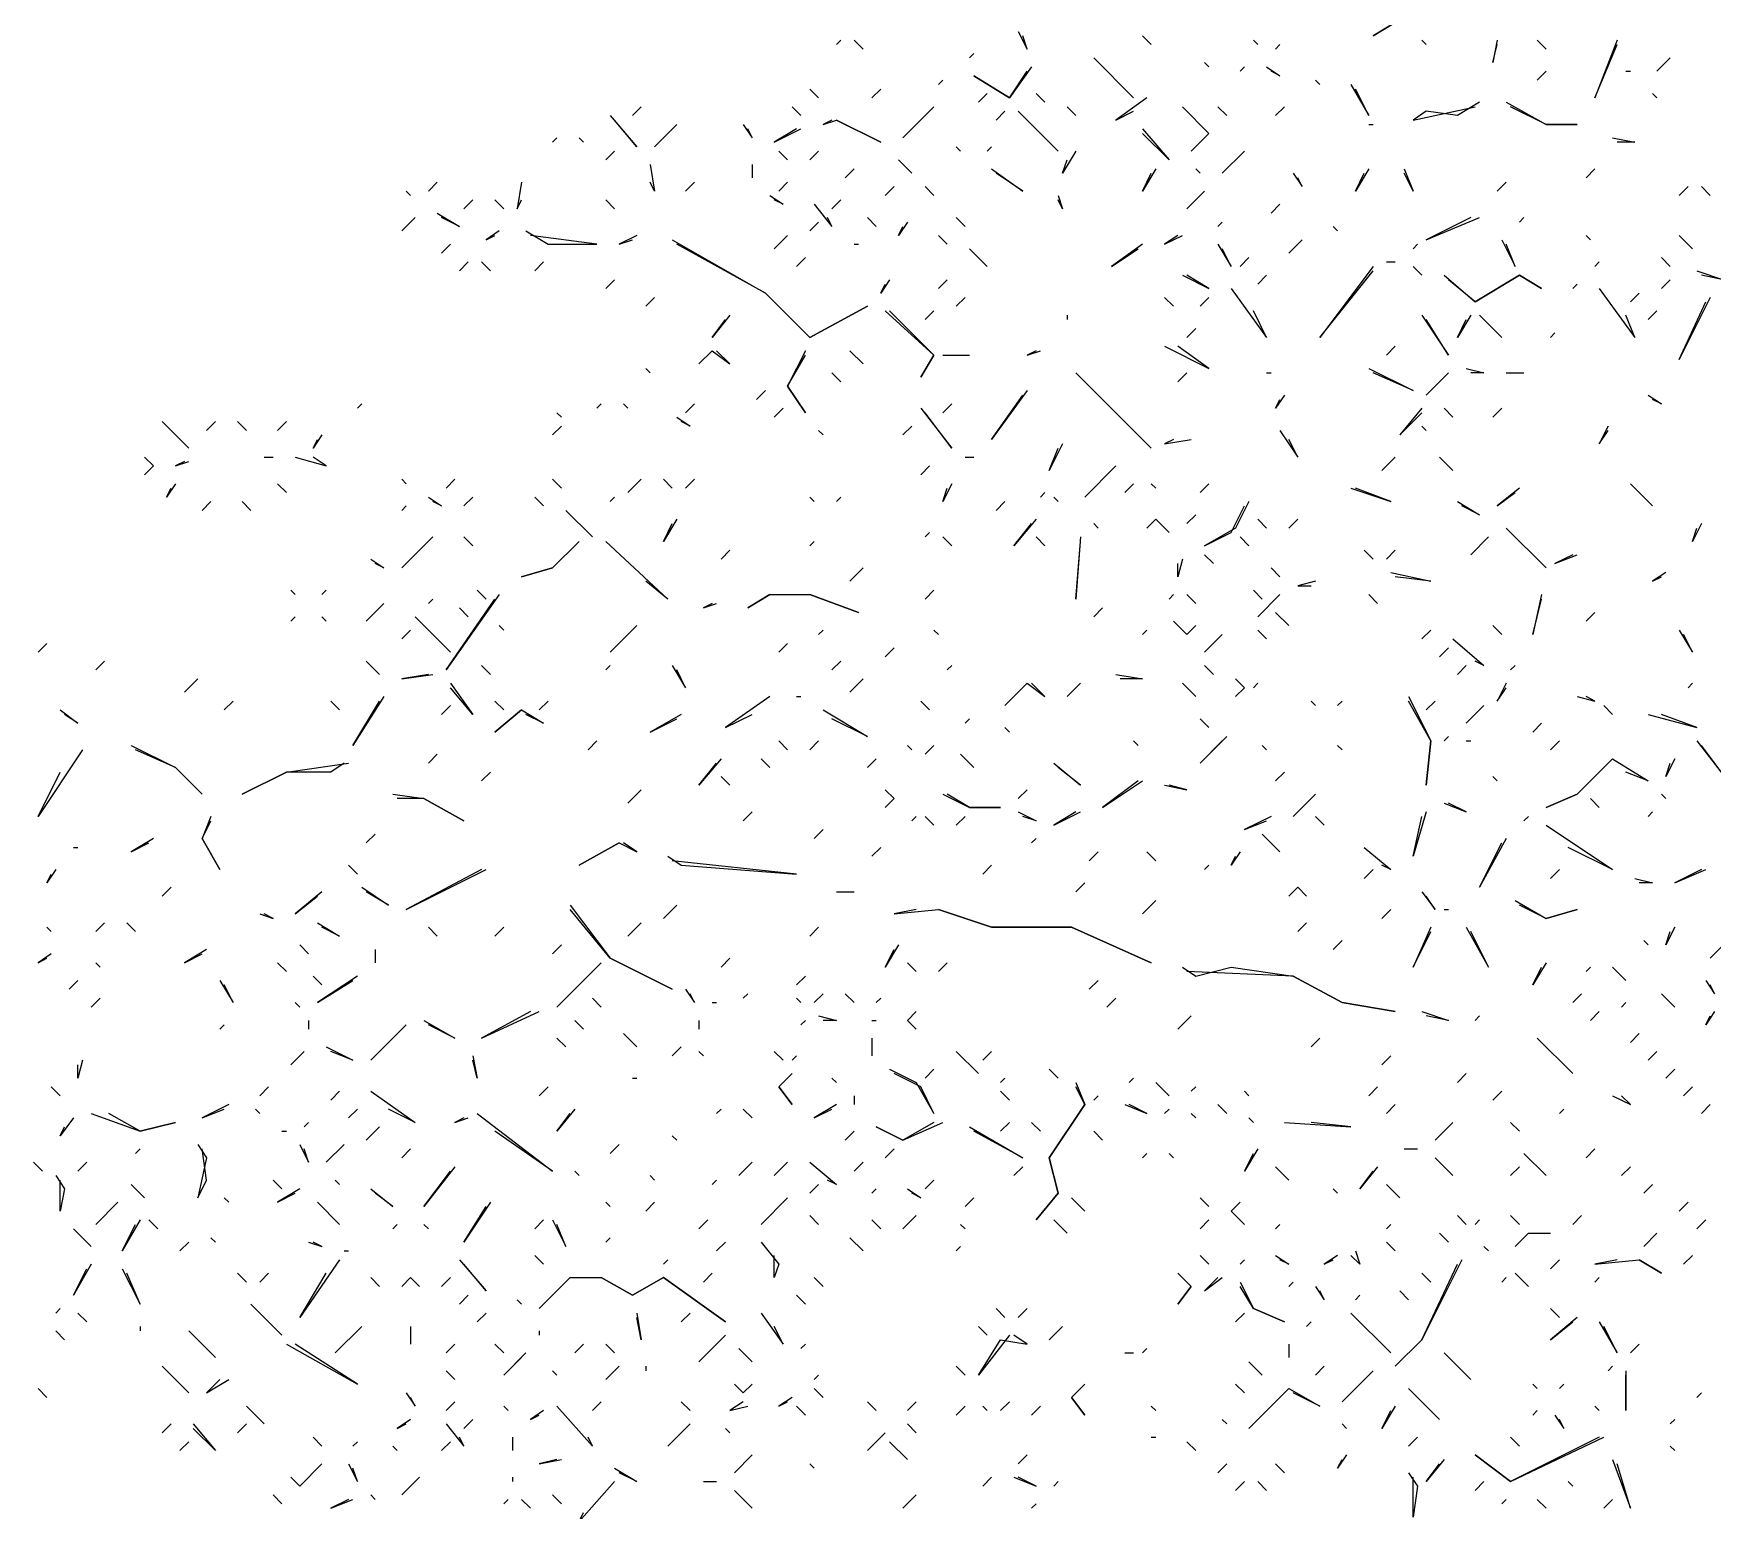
# Model space of a CAD drawing. Extents: x 1 to 2775, y -31 to 2075.
# Drawn here: x 2261.8 to 2324.9, y 1100.1 to 1155.6 of the extents above; entities that cross this region are included whole.
import ezdxf

# ---------------------------------------------------------------- set-up
doc = ezdxf.new("R2010")
doc.units = 0
doc.layers.add('LINEWORK', color=4, linetype='CONTINUOUS')

msp = doc.modelspace()

# ---------------------------------------------------------------- linework, layer by layer
at = {"layer": 'LINEWORK'}
for points in [[(2313, 1156), (2312.1667, 1155.5), (2313, 1156), (2314, 1156)], [(2292.1667, 1155.3333), (2292, 1155.1667)], [(2292.6667, 1155.3333), (2293, 1155)], [(2298.8333, 1155.6667), (2299.1667, 1155), (2299, 1155.5)], [(2303.5, 1155.5), (2303.8333, 1155.1667)], [(2307.6667, 1155.3333), (2307.8333, 1155.1667)], [(2308.6667, 1155.1667), (2308.5, 1155)], [(2314, 1155.3333), (2314.1667, 1155.1667)], [(2316.8333, 1155.3333), (2316.6667, 1154.5), (2316.8333, 1155.1667)], [(2318.3333, 1155.3333), (2318.6667, 1155)], [(2321.3333, 1155.3333), (2320.5, 1153.1667), (2321.3333, 1155.1667)], [(2297.1667, 1154.8333), (2297, 1154.6667)], [(2301.6667, 1154.6667), (2303.1667, 1153.1667)], [(2305.8333, 1154.5), (2306, 1154.3333)], [(2323.3333, 1154.6667), (2322.8333, 1154.1667)], [(2296, 1153.8333), (2295.8333, 1153.6667)], [(2299.3333, 1154.3333), (2298.5, 1153.1667), (2297.1667, 1154), (2298.5, 1153.1667), (2299.1667, 1154.1667)], [(2307.3333, 1154.3333), (2307.1667, 1154.1667)], [(2308.1667, 1154.3333), (2308.6667, 1154), (2308.3333, 1154.1667)], [(2310, 1153.8333), (2310.1667, 1153.6667)], [(2318.6667, 1154.1667), (2318.3333, 1153.8333)], [(2321.6667, 1154.1667), (2321.8333, 1154.1667)], [(2291, 1153.5), (2291.3333, 1153.1667)], [(2293.6667, 1153.5), (2293.3333, 1153.1667)], [(2297.6667, 1153.3333), (2297.3333, 1153)], [(2299.5, 1153.3333), (2299.8333, 1153)], [(2303.6667, 1153.1667), (2302.5, 1152.3333), (2303.1667, 1152.6667)], [(2311.3333, 1153.6667), (2312, 1152.5), (2311.5, 1153.5)], [(2322.6667, 1153.3333), (2322.8333, 1153.1667)], [(2284.6667, 1152.8333), (2284.3333, 1152.5)], [(2290.3333, 1152.8333), (2290.6667, 1152.5)], [(2295.6667, 1152.8333), (2294.5, 1151.6667)], [(2298.3333, 1152.6667), (2298, 1152.3333)], [(2298.8333, 1152.6667), (2300.3333, 1151.1667)], [(2300.6667, 1152.8333), (2301, 1152.5)], [(2305, 1152.8333), (2306, 1151.8333), (2305.3333, 1151.1667), (2306, 1151.8333)], [(2306.3333, 1152.8333), (2306.6667, 1152.5)], [(2308.8333, 1152.8333), (2308.5, 1152.5)], [(2316.1667, 1153), (2315.3333, 1152.5), (2314.1667, 1152.6667), (2313.6667, 1152.3333), (2316, 1152.8333)], [(2317.1667, 1153), (2318.6667, 1152.1667), (2319.8333, 1152.1667), (2318.6667, 1152.1667), (2317.3333, 1152.8333)], [(2283.5, 1152.5), (2284.5, 1151.3333), (2283.6667, 1152.3333)], [(2286, 1152.1667), (2285.1667, 1151.3333)], [(2288.5, 1152.1667), (2288.8333, 1151.6667), (2288.6667, 1152)], [(2290.5, 1152), (2289.6667, 1151.5), (2290.6667, 1152)], [(2291.8333, 1152.3333), (2291.5, 1152.1667), (2292, 1152.3333), (2293.6667, 1151.5), (2292, 1152.3333)], [(2303.5, 1152), (2304.5, 1150.8333), (2303.5, 1151.8333)], [(2312, 1152.1667), (2312.1667, 1152.1667)], [(2281.5, 1151.6667), (2281.3333, 1151.5)], [(2282.3333, 1151.6667), (2282.5, 1151.5)], [(2296.5, 1151.3333), (2296.6667, 1151.1667)], [(2297.8333, 1151.3333), (2297.6667, 1151.1667)], [(2321.1667, 1151.6667), (2322, 1151.5), (2321.3333, 1151.5)], [(2283.6667, 1151.1667), (2283.3333, 1150.8333)], [(2285, 1150.6667), (2285.1667, 1149.6667), (2285, 1150)], [(2288.8333, 1150.6667), (2288.8333, 1150.1667)], [(2289.8333, 1151.1667), (2290.1667, 1150.8333)], [(2291.3333, 1151.1667), (2291, 1150.8333)], [(2294.3333, 1150.8333), (2294.8333, 1150.3333)], [(2301, 1151.1667), (2300.5, 1150.3333), (2300.6667, 1150.8333)], [(2307.3333, 1151.1667), (2306.5, 1150.3333)], [(2292.6667, 1150.5), (2292.3333, 1150.1667)], [(2297.8333, 1150.5), (2299, 1149.6667), (2298, 1150.3333)], [(2304, 1150.5), (2303.5, 1149.6667), (2303.8333, 1150.3333)], [(2305.5, 1150.5), (2305.6667, 1150.3333)], [(2309.1667, 1150.3333), (2309.5, 1149.8333), (2309.3333, 1150.1667)], [(2312, 1150.5), (2311.5, 1149.6667), (2311.8333, 1150.3333)], [(2313.3333, 1150.5), (2313.6667, 1149.6667), (2313.3333, 1150.3333)], [(2320.5, 1150.5), (2320.1667, 1150.1667)], [(2275.8333, 1149.6667), (2276, 1149.5)], [(2277, 1150), (2276.6667, 1149.6667)], [(2280.1667, 1150), (2280, 1149), (2280.1667, 1149.3333)], [(2286.6667, 1150), (2286.3333, 1149.6667)], [(2289.5, 1149.5), (2290, 1149.1667), (2289.6667, 1149.3333)], [(2290.1667, 1150), (2289.8333, 1149.6667)], [(2294.1667, 1149.8333), (2293.8333, 1149.5)], [(2295.3333, 1149.8333), (2295.6667, 1149.5)], [(2300.3333, 1149.5), (2300.5, 1149), (2300.3333, 1149.3333)], [(2305.8333, 1149.6667), (2305.1667, 1149)], [(2317.1667, 1150), (2316.8333, 1149.6667)], [(2324, 1149.8333), (2323.6667, 1149.5)], [(2324.5, 1149.8333), (2324.8333, 1149.5)], [(2277, 1148.8333), (2277.8333, 1148.3333), (2277.1667, 1148.6667)], [(2278.3333, 1149.3333), (2278, 1149)], [(2279.1667, 1149.3333), (2279.5, 1149)], [(2283.3333, 1149.3333), (2283.6667, 1149)], [(2291.1667, 1149.1667), (2291.8333, 1148.3333), (2291.6667, 1148.6667)], [(2292.1667, 1149.3333), (2291.8333, 1149)], [(2308.6667, 1149.1667), (2308.3333, 1148.8333)], [(2276.1667, 1148.6667), (2275.6667, 1148.1667)], [(2279.3333, 1148.1667), (2278.8333, 1147.8333), (2279.1667, 1148)], [(2280.3333, 1148.1667), (2281.1667, 1147.6667), (2283, 1147.6667), (2280.5, 1148)], [(2291.3333, 1148.5), (2291, 1148.1667)], [(2293.1667, 1148.6667), (2293.5, 1148.3333)], [(2294.6667, 1148.5), (2294.3333, 1148), (2294.5, 1148.3333)], [(2296.5, 1148.6667), (2296.8333, 1148.3333)], [(2306.5, 1148.5), (2306.3333, 1148.3333)], [(2310.6667, 1148.3333), (2310.8333, 1148.1667)], [(2315.8333, 1148.6667), (2314.1667, 1147.8333), (2316.1667, 1148.6667)], [(2317.8333, 1148.6667), (2317.6667, 1148.5)], [(2277.5, 1147.6667), (2277.1667, 1147.3333)], [(2284.5, 1148), (2283.8333, 1147.6667), (2284.3333, 1147.8333)], [(2285.8333, 1147.8333), (2289.3333, 1145.8333), (2291, 1144.1667), (2293.1667, 1145.3333), (2291, 1144.1667), (2289.3333, 1145.8333), (2286, 1147.6667)], [(2290.1667, 1148), (2289.6667, 1147.5)], [(2292.6667, 1147.6667), (2292.8333, 1147.6667)], [(2295.8333, 1148), (2296.1667, 1147.6667)], [(2297, 1147.5), (2297.6667, 1146.8333)], [(2303.5, 1147.6667), (2302.3333, 1146.8333), (2303.3333, 1147.5)], [(2304.8333, 1148), (2304.3333, 1147.6667), (2305, 1148)], [(2306.3333, 1147.6667), (2306.8333, 1146.8333), (2306.5, 1147.5)], [(2309.5, 1147.8333), (2309, 1147.3333)], [(2313.8333, 1147.6667), (2313.6667, 1147.5)], [(2317, 1147.8333), (2317.5, 1146.8333), (2317.1667, 1147.6667)], [(2320.1667, 1148), (2320.3333, 1147.8333)], [(2323.6667, 1148), (2324.1667, 1147.5)], [(2278.1667, 1147), (2277.8333, 1146.6667)], [(2278.6667, 1147), (2279, 1146.6667)], [(2281, 1147), (2280.6667, 1146.6667)], [(2290.8333, 1147.1667), (2290.5, 1146.8333)], [(2307.5, 1147.1667), (2307.1667, 1146.8333)], [(2312.6667, 1147), (2313, 1147)], [(2320.6667, 1147), (2320.5, 1146.8333)], [(2323, 1147.1667), (2323.3333, 1146.8333)], [(2283.6667, 1146.3333), (2283.3333, 1146)], [(2294, 1146.3333), (2293.6667, 1145.8333), (2293.8333, 1146.1667)], [(2296.1667, 1146.3333), (2295.8333, 1146)], [(2305, 1146.5), (2306, 1146), (2305.1667, 1146.5)], [(2308.1667, 1146.5), (2307.8333, 1146.1667)], [(2312.1667, 1146.8333), (2310.1667, 1144.1667), (2312.1667, 1146.6667)], [(2313.6667, 1146.8333), (2314, 1146.5)], [(2314.8333, 1146.5), (2316, 1145.5), (2317.6667, 1146.5), (2318.5, 1146), (2317.6667, 1146.5), (2316, 1145.5), (2315, 1146.3333)], [(2323.3333, 1146.3333), (2323, 1146)], [(2324.3333, 1146.6667), (2325.3333, 1146.3333), (2324.5, 1146.5)], [(2285.1667, 1145.6667), (2284.8333, 1145.3333)], [(2296.8333, 1145.6667), (2296.5, 1145.3333)], [(2304.3333, 1145.6667), (2304.6667, 1145.3333)], [(2306, 1145.6667), (2305.6667, 1145.3333)], [(2306.8333, 1146), (2308.1667, 1144.1667), (2307.6667, 1145.1667)], [(2319.8333, 1146.1667), (2319.6667, 1146)], [(2320.6667, 1146), (2322, 1144.1667), (2321.6667, 1145)], [(2322.1667, 1145.8333), (2321.8333, 1145.5)], [(2324.8333, 1145.6667), (2323.6667, 1143.3333), (2324.6667, 1145.5)], [(2288, 1145), (2287.3333, 1144.1667), (2287.8333, 1144.8333)], [(2293.8333, 1145.1667), (2295.6667, 1143.5), (2295.1667, 1142.6667), (2295.6667, 1143.5), (2294, 1145.1667)], [(2295.6667, 1145.1667), (2295.3333, 1144.8333)], [(2300.6667, 1145), (2300.6667, 1144.8333)], [(2314, 1145), (2315, 1143.5), (2314.1667, 1144.8333)], [(2315.8333, 1145), (2315.3333, 1144.1667), (2315.6667, 1144.8333)], [(2316.1667, 1145), (2317, 1144.1667)], [(2322.8333, 1145.1667), (2322.5, 1144.8333)], [(2305.5, 1144.5), (2305.1667, 1144.1667)], [(2319, 1144.3333), (2318.8333, 1144.1667)], [(2304.3333, 1143.8333), (2306, 1143), (2304.8333, 1143.8333)], [(2313, 1143.8333), (2312.6667, 1143.5)], [(2287.3333, 1143.6667), (2286.8333, 1143.1667), (2287.3333, 1143.6667), (2288, 1143.1667), (2287.5, 1143.6667)], [(2290.8333, 1143.6667), (2290.1667, 1142.3333), (2290.8333, 1141.3333), (2290.1667, 1142.3333), (2290.8333, 1143.5)], [(2292.5, 1143.6667), (2293, 1143.1667)], [(2296, 1143.5), (2297, 1143.5)], [(2299.5, 1143.6667), (2299.1667, 1143.5), (2299.6667, 1143.6667)], [(2284.8333, 1143), (2285, 1142.8333)], [(2291.8333, 1142.8333), (2292.1667, 1142.5)], [(2301, 1142.8333), (2303.8333, 1140)], [(2305.1667, 1142.8333), (2304.8333, 1142.5)], [(2308.1667, 1142.8333), (2308.3333, 1142.8333)], [(2312, 1143), (2313.6667, 1142.1667), (2312.1667, 1142.8333)], [(2315, 1142.8333), (2314.1667, 1142)], [(2315.6667, 1143), (2316.3333, 1142.8333), (2315.8333, 1142.8333)], [(2317.1667, 1142.8333), (2317.8333, 1142.8333)], [(2289.3333, 1142.1667), (2289, 1141.8333)], [(2299.1667, 1142.1667), (2297.8333, 1140.3333), (2299, 1142)], [(2308.8333, 1142), (2308.5, 1141.5), (2308.6667, 1141.8333)], [(2322.5, 1142), (2323, 1141.6667), (2322.6667, 1141.8333)], [(2274.1667, 1141.6667), (2274, 1141.5)], [(2281.5, 1141.3333), (2281.6667, 1141.1667)], [(2283.1667, 1141.6667), (2283, 1141.5)], [(2284, 1141.6667), (2284.1667, 1141.5)], [(2286.6667, 1141.6667), (2286.3333, 1141.3333)], [(2290, 1141.5), (2289.6667, 1141.1667)], [(2295.1667, 1141.5), (2296.3333, 1140), (2295.3333, 1141.3333)], [(2296.3333, 1141.6667), (2296, 1141.3333)], [(2314, 1141.5), (2313.1667, 1140.5), (2314, 1141.3333)], [(2314.8333, 1141.5), (2315.1667, 1141.1667)], [(2317, 1141.5), (2316.6667, 1141.1667)], [(2266.6667, 1141), (2267.6667, 1140)], [(2268.6667, 1141), (2268.3333, 1140.6667)], [(2269.5, 1141), (2269.8333, 1140.6667)], [(2271.3333, 1141), (2271, 1140.6667)], [(2281.6667, 1140.8333), (2281.3333, 1140.5)], [(2286, 1141.1667), (2286.5, 1140.8333), (2286.1667, 1141)], [(2291.3333, 1140.6667), (2291.5, 1140.5)], [(2294.8333, 1140.8333), (2294.5, 1140.5)], [(2308.6667, 1140.6667), (2309.3333, 1139.6667), (2309, 1140.3333)], [(2314, 1140.8333), (2314.1667, 1140.6667)], [(2321, 1140.8333), (2320.6667, 1140.1667), (2321, 1140.6667)], [(2272.6667, 1140.5), (2272.3333, 1140), (2272.5, 1140.3333)], [(2300.5, 1140.1667), (2300, 1139.1667), (2300.3333, 1140)], [(2304.6667, 1140.3333), (2304.3333, 1140.1667), (2305.3333, 1140.3333)], [(2266, 1139.6667), (2266.3333, 1139.3333), (2266, 1139), (2266.3333, 1139.3333)], [(2267.5, 1139.5), (2267.1667, 1139.3333), (2267.6667, 1139.5)], [(2270.5, 1139.6667), (2270.8333, 1139.6667)], [(2271.6667, 1139.6667), (2272.8333, 1139.3333), (2272.3333, 1139.6667)], [(2295.5, 1139.3333), (2295.1667, 1139)], [(2296.8333, 1139.6667), (2297.1667, 1139.6667)], [(2302.5, 1139.3333), (2301.3333, 1138.1667)], [(2313, 1139.6667), (2312.5, 1139.1667)], [(2314.6667, 1139.6667), (2315.1667, 1139.1667)], [(2267.1667, 1138.6667), (2266.8333, 1138.1667), (2267, 1138.5)], [(2271, 1138.6667), (2271.3333, 1138.3333)], [(2275.6667, 1138.8333), (2275.8333, 1138.6667)], [(2277.6667, 1138.8333), (2277.3333, 1138.5)], [(2281.3333, 1138.8333), (2281.6667, 1138.5)], [(2284.6667, 1138.8333), (2284.1667, 1138.3333)], [(2285.5, 1138.8333), (2285.8333, 1138.5)], [(2286.6667, 1138.8333), (2286.3333, 1138.5)], [(2296.3333, 1138.6667), (2296, 1138), (2296.1667, 1138.5)], [(2303.1667, 1138.6667), (2302.8333, 1138.3333)], [(2303.8333, 1138.6667), (2304, 1138.5)], [(2306, 1138.6667), (2305.6667, 1138.3333)], [(2321.8333, 1138.6667), (2322.6667, 1137.8333)], [(2276.6667, 1138.1667), (2277.1667, 1137.8333), (2276.8333, 1138)], [(2278.3333, 1138.1667), (2278, 1137.8333)], [(2280.6667, 1138.1667), (2281, 1137.8333)], [(2283.6667, 1138.1667), (2283.5, 1138)], [(2291, 1138.1667), (2291.1667, 1138)], [(2292.1667, 1138.1667), (2292, 1138)], [(2299.8333, 1138.3333), (2299.6667, 1138.1667)], [(2300.1667, 1138.1667), (2300.3333, 1138)], [(2311.3333, 1138.5), (2312.8333, 1138), (2311.5, 1138.5)], [(2317.6667, 1138.5), (2316.8333, 1137.8333), (2317.5, 1138.3333)], [(2268.5, 1138), (2268.1667, 1137.6667)], [(2269.6667, 1138), (2270, 1137.6667)], [(2275.8333, 1137.8333), (2275.6667, 1137.6667)], [(2281.8333, 1137.6667), (2282.8333, 1136.6667)], [(2298.3333, 1138), (2298, 1137.6667)], [(2305.5, 1137.5), (2305.1667, 1137.1667)], [(2307.5, 1138), (2307, 1137), (2305.8333, 1136.3333), (2306.8333, 1136.8333), (2307.3333, 1137.8333)], [(2315.3333, 1138), (2316.1667, 1137.5), (2315.5, 1137.8333)], [(2286, 1137.3333), (2285.5, 1136.5), (2285.8333, 1137.1667)], [(2295.5, 1136.8333), (2295.3333, 1136.6667)], [(2299.5, 1137.3333), (2298.6667, 1136.3333), (2299.3333, 1137.1667)], [(2301.6667, 1137.1667), (2301.8333, 1137)], [(2304, 1137.3333), (2303.6667, 1137), (2304, 1137.3333), (2304.5, 1136.8333)], [(2307.8333, 1137.3333), (2308.1667, 1137)], [(2309.3333, 1137.3333), (2309, 1137)], [(2317.1667, 1137), (2318.6667, 1135.5)], [(2324.5, 1137.1667), (2324.1667, 1136.5), (2324.3333, 1137)], [(2276.8333, 1136.6667), (2275.6667, 1135.5)], [(2278, 1136.6667), (2278.3333, 1136.3333)], [(2282.3333, 1136.5), (2281.3333, 1135.5), (2280.1667, 1135.1667), (2281.3333, 1135.5)], [(2283.3333, 1136.5), (2285.6667, 1134.3333), (2284.8333, 1135)], [(2288, 1136.1667), (2287.6667, 1135.8333)], [(2291.1667, 1136.5), (2291, 1136.3333)], [(2296, 1136.6667), (2296.3333, 1136.3333)], [(2299.5, 1136.6667), (2299.8333, 1136.3333)], [(2301.1667, 1136.6667), (2301, 1134.3333), (2301.1667, 1136.5)], [(2307.1667, 1136.6667), (2307.5, 1136.3333)], [(2311.8333, 1136.1667), (2312.1667, 1135.8333)], [(2313, 1136.1667), (2312.6667, 1135.8333)], [(2316.5, 1136.6667), (2315.8333, 1136)], [(2274.5, 1135.8333), (2275, 1135.5), (2274.6667, 1135.6667)], [(2305, 1135.8333), (2304.8333, 1135.1667), (2304.8333, 1135.6667)], [(2305.8333, 1136), (2306.1667, 1135.6667)], [(2319.6667, 1136), (2319, 1135.6667), (2319.8333, 1136)], [(2293, 1135.5), (2292.5, 1135)], [(2308.3333, 1135.5), (2308.6667, 1135.1667)], [(2310, 1135), (2309.3333, 1134.8333), (2309.8333, 1134.8333)], [(2312.8333, 1135.3333), (2314.3333, 1135), (2313, 1135.1667)], [(2323.1667, 1135.3333), (2322.6667, 1135), (2323, 1135.1667)], [(2271.5, 1134.6667), (2271.6667, 1134.5)], [(2272.8333, 1134.6667), (2272.6667, 1134.5)], [(2276.8333, 1134.3333), (2276.6667, 1134.1667)], [(2279.3333, 1134.5), (2277.3333, 1131.6667), (2279.1667, 1134.3333)], [(2278.5, 1134.6667), (2278.8333, 1134.3333)], [(2289.5, 1134.5), (2288.6667, 1134), (2289.5, 1134.5), (2291, 1134.5), (2292.8333, 1133.8333), (2291, 1134.5)], [(2295.6667, 1134.6667), (2295.3333, 1134.3333)], [(2304.6667, 1134.5), (2304.5, 1134.3333)], [(2305.1667, 1134.5), (2305.5, 1134.1667)], [(2307.6667, 1134.6667), (2308, 1134.3333)], [(2308.6667, 1134.5), (2307.8333, 1133.6667)], [(2312, 1134.5), (2312.3333, 1134.1667)], [(2318.5, 1134.5), (2318.1667, 1133), (2318.5, 1134.3333)], [(2271.6667, 1133.6667), (2271.5, 1133.5)], [(2272.6667, 1133.6667), (2272.8333, 1133.5)], [(2275, 1134.1667), (2274.3333, 1133.5)], [(2276.1667, 1133.6667), (2277.5, 1132.3333)], [(2277.8333, 1134), (2278.1667, 1133.6667)], [(2287.3333, 1134.1667), (2287, 1134), (2287.5, 1134.1667)], [(2302, 1134), (2301.6667, 1133.6667)], [(2308.5, 1133.8333), (2309, 1133.3333)], [(2320.5, 1133.8333), (2320.1667, 1133.5)], [(2276, 1133.1667), (2275.6667, 1132.8333)], [(2279.3333, 1133.3333), (2279.5, 1133.1667)], [(2284.5, 1133.3333), (2283.5, 1132.3333)], [(2291.5, 1133.1667), (2291.3333, 1133)], [(2295.6667, 1133.1667), (2295.8333, 1133)], [(2303.6667, 1133.1667), (2303.5, 1133)], [(2304.6667, 1133.5), (2305.1667, 1133), (2305.5, 1133.3333), (2305.1667, 1133)], [(2306.5, 1133), (2305.8333, 1132.3333)], [(2307.8333, 1133.1667), (2308.1667, 1132.8333)], [(2314.3333, 1133.1667), (2314, 1132.8333)], [(2316.6667, 1133.3333), (2317, 1133)], [(2323.6667, 1133.1667), (2324.1667, 1132.3333), (2323.8333, 1133)], [(2262.3333, 1132.6667), (2262, 1132.3333)], [(2290.1667, 1132.6667), (2289.8333, 1132.3333)], [(2294.1667, 1132.5), (2293.8333, 1132.1667)], [(2315, 1132.5), (2314.6667, 1132.1667)], [(2315.1667, 1132.8333), (2316.3333, 1131.8333), (2316, 1132)], [(2264.5, 1132), (2264.1667, 1131.6667)], [(2274.3333, 1132), (2274.8333, 1131.5)], [(2278.6667, 1131.8333), (2279, 1131.5)], [(2283.5, 1131.8333), (2283.3333, 1131.6667)], [(2285.8333, 1131.8333), (2286.3333, 1131), (2286, 1131.6667)], [(2292.1667, 1132), (2291.8333, 1131.6667)], [(2296.3333, 1131.8333), (2296.1667, 1131.6667)], [(2305.8333, 1131.8333), (2306.1667, 1131.5)], [(2315.6667, 1131.8333), (2315.3333, 1131.5)], [(2317.5, 1131.8333), (2317.3333, 1131.6667)], [(2268, 1131.3333), (2267.5, 1130.8333)], [(2276.6667, 1131.5), (2275.6667, 1131.3333), (2276.8333, 1131.5)], [(2277.5, 1131.1667), (2278.3333, 1130), (2277.5, 1131)], [(2293, 1131.3333), (2292.5, 1130.8333)], [(2299.1667, 1131.1667), (2298.3333, 1130.3333), (2299.1667, 1131.1667), (2299.8333, 1130.6667), (2299.3333, 1131.1667)], [(2301.1667, 1131.1667), (2300.6667, 1130.6667)], [(2302.5, 1131.5), (2303.5, 1131.3333), (2302.6667, 1131.3333)], [(2305, 1131.1667), (2305.5, 1130.6667)], [(2307, 1131.3333), (2307.3333, 1131), (2307, 1130.6667), (2307.3333, 1131)], [(2307.8333, 1131.1667), (2307.6667, 1131)], [(2317.1667, 1131.1667), (2316.8333, 1130.5), (2317.1667, 1131)], [(2324.1667, 1131.1667), (2324, 1131)], [(2269.3333, 1130.5), (2269, 1130.1667)], [(2273, 1130.5), (2273.3333, 1130.1667)], [(2275, 1130.6667), (2273.8333, 1128.8333), (2274.8333, 1130.5)], [(2279.1667, 1130.5), (2279.5, 1130.1667)], [(2281.1667, 1130.5), (2280.8333, 1130.1667)], [(2289.5, 1130.6667), (2287.8333, 1129.5), (2288.8333, 1130)], [(2290.5, 1130.6667), (2290.6667, 1130.6667)], [(2295.1667, 1130.5), (2295.5, 1130.1667)], [(2309.8333, 1130.5), (2310, 1130.3333)], [(2311, 1130.5), (2310.8333, 1130.3333)], [(2313.5, 1130.6667), (2314.3333, 1129), (2314.1667, 1127.3333), (2314.3333, 1129), (2313.5, 1130.5)], [(2314.5, 1130.5), (2314.1667, 1130.1667)], [(2319.8333, 1130.6667), (2320.5, 1130.5), (2320.1667, 1130.6667)], [(2262.8333, 1130.1667), (2263.5, 1129.6667), (2263, 1130)], [(2277.5, 1130.3333), (2277.1667, 1130)], [(2280.1667, 1130.1667), (2279.1667, 1129.3333), (2280.1667, 1130.1667), (2281, 1129.6667), (2280.3333, 1130)], [(2286.1667, 1130), (2285, 1129.3333), (2286, 1129.8333)], [(2291.5, 1130.1667), (2293.1667, 1129.1667), (2291.8333, 1129.8333)], [(2297, 1129.8333), (2296.8333, 1129.6667)], [(2305.6667, 1129.8333), (2306, 1129.5)], [(2316.3333, 1130.3333), (2315.6667, 1129.6667)], [(2320.8333, 1130.3333), (2321.1667, 1130)], [(2322.5, 1130), (2324.3333, 1129.5), (2323, 1130)], [(2298.3333, 1129.5), (2298.5, 1129.3333)], [(2318.5, 1129.6667), (2318.1667, 1129.3333)], [(2263.6667, 1128.6667), (2262, 1126.1667), (2262.8333, 1127.8333)], [(2265.5, 1128.8333), (2267.1667, 1128), (2268.1667, 1127), (2267.1667, 1128), (2265.6667, 1128.6667)], [(2283, 1129), (2282.6667, 1128.6667)], [(2289.8333, 1129), (2290.1667, 1128.6667)], [(2291.3333, 1129), (2291, 1128.6667)], [(2294.6667, 1128.8333), (2294.8333, 1128.6667)], [(2295.6667, 1128.8333), (2295.3333, 1128.5)], [(2303.1667, 1129), (2303.3333, 1128.8333)], [(2306.6667, 1129.1667), (2305.6667, 1128.1667), (2306.5, 1129)], [(2308, 1128.8333), (2308.1667, 1128.6667)], [(2310.8333, 1128.8333), (2311, 1128.6667)], [(2315, 1129.1667), (2314.8333, 1129)], [(2315.6667, 1129), (2315.8333, 1129)], [(2319.1667, 1129), (2318.8333, 1128.6667)], [(2324.3333, 1129), (2325.5, 1127.5), (2324.5, 1128.8333)], [(2273.5, 1128.1667), (2273, 1127.8333), (2271.3333, 1127.8333), (2269.6667, 1127), (2271.3333, 1127.8333), (2273.6667, 1128.1667)], [(2277, 1128.5), (2276.6667, 1128.1667)], [(2287.6667, 1128.3333), (2286.8333, 1127.3333), (2287.5, 1128.1667)], [(2289.1667, 1128.3333), (2289.5, 1128)], [(2293.5, 1128.3333), (2293.1667, 1128)], [(2296.6667, 1128.5), (2297.1667, 1128)], [(2300.1667, 1128.1667), (2301.1667, 1127.3333), (2300.3333, 1128)], [(2321.1667, 1128.3333), (2319.8333, 1127), (2318.6667, 1126.5), (2319.8333, 1127), (2321.1667, 1128.3333), (2322.5, 1127.5), (2321.6667, 1127.8333)], [(2323.5, 1128.3333), (2323.1667, 1127.6667), (2323.3333, 1128.1667)], [(2279, 1127.8333), (2278.6667, 1127.5)], [(2287.6667, 1127.6667), (2288, 1127.3333)], [(2303.3333, 1127.5), (2302, 1126.5), (2303.5, 1127.5)], [(2304.3333, 1127.3333), (2305.1667, 1127.1667), (2304.5, 1127.3333)], [(2308.8333, 1127.8333), (2308.5, 1127.5)], [(2316.6667, 1127.6667), (2316.8333, 1127.5)], [(2275.3333, 1127), (2276.5, 1126.8333), (2278, 1126), (2276.5, 1126.8333), (2275.5, 1126.8333)], [(2284.6667, 1127.1667), (2284.1667, 1126.6667)], [(2293.8333, 1127.1667), (2294.1667, 1126.8333), (2293.8333, 1126.5), (2294.1667, 1126.8333)], [(2296, 1127), (2297, 1126.5), (2298.1667, 1126.5), (2297, 1126.5), (2296.1667, 1127)], [(2299.1667, 1127.1667), (2298.8333, 1126.8333)], [(2310, 1127), (2309.1667, 1126.1667), (2309.8333, 1126.8333)], [(2320.3333, 1126.8333), (2320.6667, 1126.5)], [(2323, 1127), (2323.1667, 1126.8333)], [(2268.5, 1126.1667), (2268.1667, 1125.3333), (2268.8333, 1124.1667), (2268.1667, 1125.3333), (2268.5, 1126)], [(2288.8333, 1126.3333), (2288.5, 1126)], [(2295, 1126.1667), (2294.8333, 1126)], [(2295.3333, 1126.1667), (2295.6667, 1125.8333)], [(2296.8333, 1126.1667), (2296.5, 1125.8333)], [(2298.8333, 1126.3333), (2299.5, 1126), (2299, 1126.1667)], [(2301, 1126.3333), (2300.1667, 1125.8333), (2301.1667, 1126.3333)], [(2308.3333, 1126.1667), (2307.3333, 1125.6667), (2308.1667, 1126)], [(2310, 1126.1667), (2310.3333, 1125.8333)], [(2314.1667, 1126.3333), (2313.6667, 1124.6667), (2314, 1126.1667)], [(2314.8333, 1126.6667), (2315.6667, 1126.3333), (2315, 1126.6667)], [(2318, 1126.1667), (2317.8333, 1126)], [(2322.6667, 1126.3333), (2322.5, 1126.1667)], [(2274.6667, 1125.5), (2274.3333, 1125.1667)], [(2291.5, 1125.6667), (2291.1667, 1125.3333)], [(2308, 1125.5), (2308.6667, 1124.8333)], [(2318.6667, 1125.8333), (2321.1667, 1124.1667), (2319.5, 1125)], [(2263.3333, 1125), (2263.5, 1125)], [(2266.3333, 1125.3333), (2265.5, 1124.8333), (2266.1667, 1125.1667)], [(2283.8333, 1125.1667), (2282.3333, 1124.3333), (2283.8333, 1125.1667), (2284.5, 1124.8333), (2284, 1125.1667)], [(2293.6667, 1125), (2293.3333, 1124.6667)], [(2299.5, 1125.3333), (2299.3333, 1125.1667)], [(2301.8333, 1124.8333), (2301.5, 1124.5)], [(2303.6667, 1124.8333), (2304, 1124.5)], [(2307.1667, 1124.8333), (2306.8333, 1124.3333), (2307, 1124.6667)], [(2311.8333, 1125), (2312.8333, 1124.1667), (2312.5, 1124.3333)], [(2317.1667, 1125.3333), (2316.1667, 1123.5), (2317, 1125.1667)], [(2262.6667, 1124.1667), (2262.3333, 1123.6667), (2262.5, 1124)], [(2273.6667, 1124.3333), (2274, 1124)], [(2278.6667, 1124.1667), (2275.8333, 1122.6667), (2278.8333, 1124.1667)], [(2285.6667, 1124.6667), (2286.1667, 1124.3333), (2290.5, 1124), (2285.8333, 1124.5)], [(2297.8333, 1124.3333), (2297.5, 1124)], [(2306, 1124.3333), (2305.8333, 1124.1667)], [(2312.1667, 1124.1667), (2311.8333, 1123.8333)], [(2319.1667, 1124.1667), (2318.8333, 1123.8333)], [(2324.5, 1124.1667), (2323.5, 1123.6667), (2324.6667, 1124.1667)], [(2301.3333, 1123.6667), (2301, 1123.3333)], [(2322, 1123.8333), (2322.6667, 1123.6667), (2322.1667, 1123.6667)], [(2267, 1123.5), (2266.6667, 1123.1667)], [(2272.6667, 1123.3333), (2271.6667, 1122.5), (2272.5, 1123.1667)], [(2274.1667, 1123.5), (2275.1667, 1122.8333), (2274.3333, 1123.3333)], [(2292, 1123.3333), (2292.6667, 1123.3333)], [(2304, 1123), (2303.5, 1122.5)], [(2309.3333, 1123.5), (2309, 1123.1667), (2309.3333, 1123.5), (2309.6667, 1123.1667)], [(2314, 1123.3333), (2314.5, 1122.6667), (2314.1667, 1123.1667)], [(2317.5, 1123), (2318.6667, 1122.3333), (2319.8333, 1122.6667), (2318.6667, 1122.3333), (2317.6667, 1122.8333)], [(2270.3333, 1122.5), (2270.8333, 1122.3333), (2270.5, 1122.5)], [(2282, 1122.8333), (2283.5, 1120.8333), (2285.8333, 1119.6667), (2283.5, 1120.8333), (2282, 1122.6667)], [(2286, 1122.8333), (2285.5, 1122.3333)], [(2295, 1122.6667), (2294.1667, 1122.5), (2295.8333, 1122.6667), (2297.8333, 1122), (2300.8333, 1122), (2303.8333, 1120.6667), (2300.8333, 1122), (2297.8333, 1122), (2295.8333, 1122.6667)], [(2312.8333, 1122.6667), (2312.5, 1122.3333)], [(2314.8333, 1122.6667), (2315, 1122.6667)], [(2262.3333, 1122), (2262.5, 1121.8333)], [(2264.5, 1122.1667), (2264.1667, 1121.8333)], [(2265.3333, 1122.1667), (2265.6667, 1121.8333)], [(2272.5, 1122.1667), (2273.3333, 1121.6667), (2272.6667, 1122)], [(2276.6667, 1122), (2277, 1121.6667)], [(2279.5, 1122), (2279.1667, 1121.6667)], [(2284.6667, 1122.1667), (2284.1667, 1121.6667)], [(2291.3333, 1122), (2291, 1121.6667)], [(2309.6667, 1122.1667), (2309.3333, 1121.8333)], [(2314.3333, 1122), (2313.6667, 1120.5), (2314.3333, 1121.8333)], [(2315.6667, 1122), (2316.5, 1120.5), (2315.8333, 1121.8333)], [(2323.5, 1122), (2323.1667, 1121.3333), (2323.3333, 1121.8333)], [(2262.5, 1121), (2262, 1120.6667), (2262.3333, 1120.8333)], [(2268.3333, 1121.1667), (2267.5, 1120.6667), (2268.1667, 1121)], [(2271.8333, 1121.3333), (2272.1667, 1121)], [(2274.6667, 1121.1667), (2274.6667, 1120.6667)], [(2281.6667, 1121.3333), (2281.3333, 1121)], [(2294.3333, 1121.3333), (2293.8333, 1120.5), (2294.1667, 1121.1667)], [(2311, 1121.5), (2310.6667, 1121.1667)], [(2322.3333, 1121.5), (2322.5, 1121.3333)], [(2325.3333, 1121.3333), (2324.8333, 1120.8333)], [(2264.1667, 1120.6667), (2264.3333, 1120.5)], [(2271, 1120.6667), (2271.3333, 1120.3333)], [(2283.1667, 1120.6667), (2281.5, 1119), (2283, 1120.5)], [(2288, 1120.8333), (2287.6667, 1120.5)], [(2294.6667, 1120.6667), (2295, 1120.3333)], [(2296.1667, 1120.6667), (2295.8333, 1120.3333)], [(2305, 1120.5), (2305.5, 1120.1667), (2306.8333, 1120.5), (2309.1667, 1120.1667), (2311, 1119.1667), (2313, 1118.8333), (2311, 1119.1667), (2309.1667, 1120.1667), (2305.1667, 1120.3333)], [(2318.6667, 1120.6667), (2318.1667, 1119.8333), (2318.5, 1120.5)], [(2320.3333, 1120.5), (2320.1667, 1120.3333)], [(2321.1667, 1120.5), (2321.6667, 1120)], [(2263.5, 1120), (2263.1667, 1119.6667)], [(2268.8333, 1120), (2269.3333, 1119.1667), (2269, 1119.8333)], [(2272.3333, 1120.1667), (2272.6667, 1119.8333)], [(2274, 1120.1667), (2272.5, 1119.1667), (2273.8333, 1120)], [(2290.8333, 1120.1667), (2290.5, 1119.8333)], [(2301.8333, 1120), (2301.5, 1119.6667)], [(2324.6667, 1120), (2325, 1119.5), (2324.8333, 1119.8333)], [(2264.3333, 1119.3333), (2264, 1119)], [(2271.6667, 1119.1667), (2271.8333, 1119)], [(2282.8333, 1119.3333), (2283.1667, 1119)], [(2286.3333, 1119.6667), (2286.6667, 1119.1667), (2286.5, 1119.5)], [(2287.3333, 1119.1667), (2287.5, 1119.1667)], [(2288.6667, 1119.5), (2288.5, 1119.3333)], [(2290.5, 1119.3333), (2290.6667, 1119.1667)], [(2291.5, 1119.5), (2291.1667, 1119.1667)], [(2292.3333, 1119.5), (2292.6667, 1119.1667)], [(2293.6667, 1119.3333), (2293.5, 1119.1667)], [(2302.5, 1119.3333), (2302.1667, 1119)], [(2320, 1119.5), (2319.6667, 1119.1667)], [(2321.6667, 1119.1667), (2321.5, 1119)], [(2323, 1119.5), (2323.5, 1119)], [(2272.1667, 1118.5), (2272.1667, 1118.1667)], [(2276.5, 1118.5), (2277.6667, 1117.8333), (2276.6667, 1118.3333)], [(2280.5, 1118.8333), (2278.6667, 1117.8333), (2280.8333, 1118.8333)], [(2282.1667, 1118.5), (2282.5, 1118.1667)], [(2286.8333, 1118.5), (2286.8333, 1118.1667)], [(2290.8333, 1118.5), (2290.6667, 1118.3333)], [(2291.3333, 1118.6667), (2292, 1118.5), (2291.5, 1118.5)], [(2293.3333, 1118.5), (2293.5, 1118.5)], [(2295, 1118.8333), (2294.6667, 1118.5), (2295, 1118.1667), (2294.6667, 1118.5)], [(2305.3333, 1118.6667), (2304.8333, 1118.1667)], [(2314, 1118.8333), (2315, 1118.5), (2314.1667, 1118.6667)], [(2316.1667, 1118.6667), (2316, 1118.5)], [(2320.6667, 1118.8333), (2320.3333, 1118.5)], [(2325, 1118.8333), (2324.6667, 1118.3333), (2324.8333, 1118.6667)], [(2269, 1118.3333), (2268.8333, 1118.1667)], [(2275.8333, 1118.3333), (2274.5, 1117)], [(2284, 1118), (2284.5, 1117.5)], [(2322.1667, 1118), (2321.8333, 1117.6667)], [(2272, 1117.3333), (2271.5, 1116.8333)], [(2272.8333, 1117.5), (2273.8333, 1117), (2273, 1117.3333)], [(2281.5, 1117.8333), (2281.8333, 1117.5)], [(2286.1667, 1117.5), (2285.8333, 1117.1667)], [(2286.8333, 1117.3333), (2287, 1117.1667)], [(2289.6667, 1117.3333), (2290, 1117)], [(2293.3333, 1117.8333), (2293.3333, 1117.1667)], [(2296.5, 1117.3333), (2297.3333, 1116.5)], [(2297.8333, 1117.3333), (2297.5, 1117)], [(2310.1667, 1117.8333), (2309.8333, 1117.5)], [(2318.3333, 1117.8333), (2319.6667, 1116.5)], [(2322.8333, 1117.3333), (2322.5, 1117)], [(2263.6667, 1117), (2263.5, 1116.3333), (2263.5, 1116.8333)], [(2278.3333, 1117.1667), (2278.5, 1116.3333), (2278.3333, 1117)], [(2290.5, 1117.1667), (2290.3333, 1117)], [(2294, 1116.6667), (2295, 1116.1667), (2295.6667, 1115), (2295.1667, 1116), (2294.1667, 1116.5)], [(2295.6667, 1116.6667), (2295.3333, 1116.3333)], [(2300, 1116.6667), (2300.3333, 1116.3333)], [(2312.8333, 1117.1667), (2312.5, 1116.8333)], [(2323.5, 1116.6667), (2323.1667, 1116.3333)], [(2262.5, 1116), (2262.8333, 1115.6667)], [(2270.6667, 1116), (2270.3333, 1115.6667)], [(2281.1667, 1116), (2280.8333, 1115.6667)], [(2284.3333, 1116.3333), (2284.5, 1116.3333)], [(2290.3333, 1116.5), (2289.8333, 1116), (2290.3333, 1115.3333), (2289.8333, 1116)], [(2291.8333, 1116.3333), (2292, 1116.1667)], [(2298.3333, 1116.3333), (2298.1667, 1116.1667)], [(2301, 1116.1667), (2301.3333, 1115.3333), (2300, 1113.3333), (2300.3333, 1112), (2299.5, 1111), (2300.3333, 1112), (2300, 1113.3333), (2301.3333, 1115.3333), (2301, 1116)], [(2303.1667, 1116.3333), (2303, 1116.1667)], [(2304, 1116.1667), (2304.5, 1115.6667)], [(2305.5, 1116), (2305.3333, 1115.8333)], [(2312.3333, 1116), (2312, 1115.6667)], [(2315.6667, 1116.5), (2315.3333, 1116.1667)], [(2324.1667, 1116), (2323.8333, 1115.6667)], [(2269.1667, 1115.3333), (2268.1667, 1114.8333), (2269, 1115.1667)], [(2273.3333, 1115.8333), (2273, 1115.5)], [(2274.5, 1115.8333), (2276.1667, 1114.6667), (2275.1667, 1115.1667)], [(2292, 1115.3333), (2291.1667, 1114.8333), (2291.8333, 1115.1667)], [(2292.6667, 1115.6667), (2292.6667, 1115.3333)], [(2298.1667, 1115.8333), (2298.5, 1115.5)], [(2301.8333, 1115.6667), (2301.6667, 1115.5)], [(2302.8333, 1115.3333), (2303.6667, 1115), (2303, 1115.3333)], [(2306.3333, 1115.3333), (2306.6667, 1115)], [(2307.3333, 1115.8333), (2307.5, 1115.6667)], [(2313, 1115.3333), (2312.6667, 1115)], [(2317, 1115.8333), (2316.6667, 1115.5)], [(2321.1667, 1115.6667), (2321.8333, 1115.3333), (2321.5, 1115.6667)], [(2324.8333, 1115.3333), (2324.5, 1115)], [(2263.3333, 1114.8333), (2262.8333, 1114.1667), (2263, 1114.5)], [(2264, 1115), (2265.8333, 1114.3333), (2267.1667, 1114.6667), (2265.8333, 1114.3333), (2264.6667, 1115)], [(2270.1667, 1115.1667), (2270.3333, 1115)], [(2274, 1115.1667), (2273.6667, 1114.8333)], [(2278, 1114.8333), (2277.6667, 1114.6667), (2278.1667, 1114.8333)], [(2278.5, 1115), (2281.3333, 1112.8333), (2279.1667, 1114.3333)], [(2282.1667, 1115.1667), (2281.5, 1114.3333), (2282, 1115)], [(2287.6667, 1115.1667), (2287.5, 1115)], [(2288.5, 1115.1667), (2288.8333, 1114.8333)], [(2304.5, 1115.1667), (2304.3333, 1115)], [(2305.3333, 1115), (2305.5, 1114.8333)], [(2307.5, 1114.8333), (2307.6667, 1114.6667)], [(2319.3333, 1115.1667), (2319.1667, 1115)], [(2271.1667, 1114.3333), (2271.3333, 1114.3333)], [(2272.1667, 1114.6667), (2272, 1114.5)], [(2274.8333, 1114.5), (2274.3333, 1114)], [(2285.8333, 1114.1667), (2286, 1114)], [(2292.6667, 1114.3333), (2292.3333, 1114)], [(2295.6667, 1114.6667), (2294.5, 1114), (2293.5, 1114.5), (2294.5, 1114), (2296, 1114.6667)], [(2297, 1114.5), (2299, 1113.3333), (2297.1667, 1114.3333)], [(2298.5, 1114.6667), (2298.1667, 1114.3333)], [(2299.3333, 1114.6667), (2299.6667, 1114.3333)], [(2301.6667, 1114.3333), (2302, 1114)], [(2308.8333, 1114.6667), (2311.3333, 1114.5), (2309.8333, 1114.6667)], [(2315.1667, 1114.6667), (2314.5, 1114)], [(2317.3333, 1114.6667), (2317.6667, 1114.3333)], [(2265.8333, 1113.6667), (2265.6667, 1113.5)], [(2268, 1113.8333), (2268.3333, 1113.3333), (2268, 1111.8333), (2268.3333, 1112.5), (2268.1667, 1113.6667)], [(2271.8333, 1113.8333), (2272.1667, 1113.1667), (2272, 1113.6667)], [(2273.5, 1113.8333), (2272.8333, 1113.1667)], [(2276, 1113.6667), (2275.6667, 1113.3333)], [(2283.8333, 1113.8333), (2283.5, 1113.5)], [(2294.1667, 1113.6667), (2293.8333, 1113.3333)], [(2303.6667, 1113.5), (2303.5, 1113.3333)], [(2304.5, 1113.5), (2304.6667, 1113.3333)], [(2307.8333, 1113.6667), (2307.3333, 1112.8333), (2307.6667, 1113.5)], [(2313.3333, 1113.6667), (2313.8333, 1113.6667)], [(2317.8333, 1113.5), (2318.6667, 1112.6667)], [(2320.5, 1113.6667), (2320.1667, 1113.3333)], [(2261.8333, 1113.1667), (2262.1667, 1112.8333)], [(2263.8333, 1113.1667), (2263.5, 1112.8333)], [(2277.6667, 1113), (2276.5, 1111.5), (2277.5, 1112.8333)], [(2282.1667, 1112.8333), (2282.3333, 1112.6667)], [(2288.8333, 1113.1667), (2288.3333, 1112.6667)], [(2290.1667, 1113.1667), (2289.6667, 1112.6667)], [(2291, 1113.1667), (2292, 1112.3333), (2291.6667, 1112.5)], [(2293, 1113.1667), (2292.6667, 1112.8333)], [(2299, 1113), (2298.6667, 1112.6667)], [(2308.5, 1113), (2309, 1112.5)], [(2312.3333, 1113), (2311.6667, 1112.1667), (2312.1667, 1112.8333)], [(2314.5, 1113.3333), (2315.1667, 1112.6667)], [(2317.6667, 1113), (2317.3333, 1112.6667)], [(2321.8333, 1113), (2321.5, 1112.6667)], [(2262.6667, 1112.6667), (2263, 1112.1667), (2262.8333, 1111.3333), (2262.8333, 1112.5)], [(2265.5, 1112.3333), (2266, 1111.8333)], [(2270.8333, 1112.5), (2271.1667, 1112.1667)], [(2271.8333, 1112.1667), (2271, 1111.6667), (2271.6667, 1112)], [(2273.1667, 1112.5), (2273.3333, 1112.3333)], [(2274.5, 1112.1667), (2275.3333, 1111.5), (2274.6667, 1112)], [(2285, 1112.6667), (2285.1667, 1112.5)], [(2287.5, 1112.5), (2287.3333, 1112.3333)], [(2291.3333, 1112.3333), (2291, 1112)], [(2293.5, 1112.1667), (2293.3333, 1112)], [(2294.6667, 1112.1667), (2295.1667, 1111.8333), (2294.8333, 1112)], [(2295.6667, 1112.5), (2295.3333, 1112.1667)], [(2310.6667, 1112.1667), (2310.8333, 1112)], [(2312.6667, 1112.3333), (2313.1667, 1111.8333)], [(2322.6667, 1112.3333), (2322.3333, 1112)], [(2265, 1111.6667), (2264.1667, 1110.8333)], [(2269, 1111.8333), (2269.1667, 1111.6667)], [(2272.5, 1111.6667), (2273.3333, 1110.8333)], [(2279, 1111.6667), (2278, 1110.1667), (2278.8333, 1111.5)], [(2283.3333, 1111.6667), (2283.5, 1111.5)], [(2285.1667, 1111.6667), (2284.8333, 1111.3333)], [(2290.1667, 1111.8333), (2289.1667, 1110.8333)], [(2297.1667, 1111.8333), (2296.8333, 1111.5)], [(2300.8333, 1111.8333), (2301.3333, 1111.3333)], [(2305.6667, 1111.8333), (2306, 1111.5)], [(2307.1667, 1111.6667), (2306.8333, 1111.3333), (2307.3333, 1110.8333), (2306.8333, 1111.3333)], [(2324, 1111.6667), (2323.6667, 1111.3333)], [(2265.8333, 1111), (2265.1667, 1109.8333), (2265.6667, 1110.8333)], [(2266.1667, 1111), (2266.5, 1110.6667)], [(2281, 1111), (2280.6667, 1110.6667)], [(2281.3333, 1111), (2281.8333, 1110), (2281.5, 1110.8333)], [(2287.1667, 1111), (2286.8333, 1110.6667)], [(2291, 1111.1667), (2291.3333, 1110.8333)], [(2293.3333, 1111), (2293.6667, 1110.6667)], [(2295, 1111.1667), (2294.5, 1110.6667)], [(2300.1667, 1111), (2300.6667, 1110.5)], [(2306, 1111), (2305.6667, 1110.6667)], [(2315.3333, 1111.1667), (2315.6667, 1110.8333)], [(2316.1667, 1111), (2316, 1110.8333)], [(2317.3333, 1111.1667), (2317.6667, 1110.8333)], [(2320, 1111.1667), (2319.6667, 1110.8333)], [(2324.6667, 1111), (2324.3333, 1110.6667)], [(2263.3333, 1110.6667), (2264, 1110)], [(2268.5, 1110.3333), (2268.6667, 1110.1667)], [(2275.5, 1110.8333), (2275.3333, 1110.6667)], [(2276.5, 1110.8333), (2276.6667, 1110.6667)], [(2283.5, 1110.3333), (2283.3333, 1110.1667)], [(2292.5, 1110.3333), (2293, 1109.8333)], [(2296.6667, 1110.8333), (2296.8333, 1110.6667)], [(2308.6667, 1110.8333), (2308.5, 1110.6667)], [(2312.8333, 1110.8333), (2312.6667, 1110.6667)], [(2314.6667, 1110.5), (2315, 1110.1667)], [(2318, 1110.5), (2317.5, 1110), (2318, 1110.5), (2318.8333, 1110.5)], [(2322.8333, 1110.5), (2322.3333, 1110)], [(2267.6667, 1110.1667), (2267.3333, 1109.8333)], [(2272.1667, 1110.1667), (2272.6667, 1110), (2272.3333, 1110.1667)], [(2273.5, 1109.8333), (2273.6667, 1109.8333)], [(2280.6667, 1109.6667), (2281, 1109.3333)], [(2287.8333, 1110.1667), (2287.5, 1109.8333)], [(2289.1667, 1110.1667), (2289.8333, 1109.3333), (2289.6667, 1108.8333), (2289.6667, 1109.6667)], [(2296.6667, 1110), (2296.5, 1109.8333)], [(2305.6667, 1109.6667), (2306, 1109.3333)], [(2308.5, 1109.6667), (2309, 1109.3333), (2308.6667, 1109.5)], [(2310.8333, 1109.6667), (2310.3333, 1109.3333), (2310.6667, 1109.5)], [(2311.5, 1109.8333), (2311.6667, 1109.3333), (2311.3333, 1109.6667)], [(2312.6667, 1110.1667), (2313, 1109.8333)], [(2316.3333, 1110), (2316.5, 1109.8333)], [(2324.1667, 1109.6667), (2323.8333, 1109.3333)], [(2264, 1109.3333), (2263.3333, 1108.1667), (2263.8333, 1109.1667)], [(2265.1667, 1109.1667), (2265.8333, 1107.8333), (2265.3333, 1109)], [(2273.3333, 1109.5), (2271.8333, 1107.3333), (2272.8333, 1109)], [(2277.8333, 1109.5), (2278.8333, 1108.3333), (2278, 1109.3333)], [(2285.6667, 1109.5), (2285.5, 1109.3333)], [(2307.3333, 1109.5), (2307.1667, 1109.3333)], [(2315.5, 1109.5), (2314, 1106.5), (2313, 1105.5), (2314, 1106.5), (2315.3333, 1109.3333)], [(2319.1667, 1109.5), (2318.8333, 1109.1667)], [(2321.3333, 1109.5), (2320.5, 1109.3333), (2322.1667, 1109.5), (2323, 1109), (2322.1667, 1109.5)], [(2269.5, 1109), (2269.8333, 1108.6667)], [(2270.6667, 1109), (2270.3333, 1108.6667)], [(2274.5, 1108.8333), (2274.8333, 1108.5)], [(2276, 1108.8333), (2275.6667, 1108.5), (2276, 1108.8333), (2276.3333, 1108.5)], [(2277.5, 1108.8333), (2277.1667, 1108.5)], [(2282, 1108.8333), (2280.8333, 1107.6667), (2282, 1108.8333), (2283.1667, 1108.8333), (2284.3333, 1108.1667), (2285.5, 1108.8333), (2287.8333, 1107.1667), (2285.5, 1108.8333), (2284.3333, 1108.1667), (2283.1667, 1108.8333)], [(2287.3333, 1109), (2287, 1108.6667)], [(2291.1667, 1108.8333), (2291.5, 1108.5)], [(2304.8333, 1109), (2305.3333, 1108.5), (2304.8333, 1107.8333), (2305.3333, 1108.5)], [(2306.3333, 1108.8333), (2305.8333, 1108.3333), (2306.5, 1108.8333)], [(2307.1667, 1108.6667), (2307.6667, 1107.6667), (2308.8333, 1107.1667), (2307.6667, 1107.6667), (2307.1667, 1108.5)], [(2309.1667, 1108.6667), (2309, 1108.5)], [(2310, 1108.5), (2310.3333, 1108), (2310.1667, 1108.3333)], [(2314, 1109), (2314.3333, 1108.6667)], [(2317.1667, 1108.8333), (2317, 1108.6667)], [(2317.5, 1109), (2318, 1108.5)], [(2320.6667, 1108.8333), (2320.5, 1108.6667)], [(2270, 1107.8333), (2271.1667, 1106.6667)], [(2278.1667, 1108.1667), (2277.8333, 1107.8333)], [(2280, 1108), (2280.1667, 1107.8333)], [(2290.5, 1108.1667), (2290.8333, 1107.8333)], [(2311.6667, 1108.1667), (2311.5, 1108)], [(2313.1667, 1108.3333), (2313.5, 1108)], [(2262.8333, 1107.6667), (2262.6667, 1107.5)], [(2263.5, 1107.5), (2263.8333, 1107.1667)], [(2278.8333, 1107.5), (2278.5, 1107.1667)], [(2284.5, 1107.5), (2284.6667, 1106.5), (2284.5, 1107.3333)], [(2286.5, 1107.5), (2286.1667, 1107.1667)], [(2289.1667, 1107.5), (2290, 1106.3333), (2289.6667, 1107)], [(2298, 1107.6667), (2298.3333, 1107.3333)], [(2299.1667, 1107.6667), (2298.8333, 1107.3333)], [(2307.3333, 1107.5), (2307, 1107.1667)], [(2309.8333, 1107.1667), (2309.6667, 1107)], [(2311.3333, 1107.5), (2312.8333, 1106)], [(2318.8333, 1107.6667), (2319.1667, 1107.3333)], [(2319.8333, 1107.3333), (2318.8333, 1106.5), (2319.6667, 1107.1667)], [(2320.6667, 1107.1667), (2321.3333, 1106), (2320.8333, 1107)], [(2262.6667, 1106.8333), (2263, 1106.5)], [(2265.8333, 1107), (2265.8333, 1106.8333)], [(2267.6667, 1106.8333), (2268.6667, 1105.8333)], [(2274.1667, 1107), (2273.1667, 1106)], [(2276, 1107), (2276, 1106.3333)], [(2280.8333, 1106.8333), (2280.8333, 1106.6667)], [(2287.8333, 1106.6667), (2286.8333, 1105.6667)], [(2297.3333, 1107), (2297.6667, 1106.6667)], [(2298.5, 1106.6667), (2297.3333, 1105.1667), (2298.1667, 1106.5), (2299.1667, 1106.3333), (2298.6667, 1106.6667)], [(2300.5, 1107), (2300, 1106.5)], [(2271.3333, 1106.3333), (2274, 1104.8333), (2271.6667, 1106.3333)], [(2277.6667, 1106.3333), (2277.3333, 1106)], [(2279.1667, 1106.3333), (2279.5, 1106)], [(2280.3333, 1106), (2279.5, 1105.1667), (2280.1667, 1105.8333)], [(2282.5, 1106.3333), (2282.1667, 1106)], [(2283.3333, 1106.3333), (2283.6667, 1106)], [(2288.3333, 1106.1667), (2288.8333, 1105.6667)], [(2290.8333, 1106.3333), (2290.6667, 1106.1667)], [(2302.8333, 1106), (2303.1667, 1106)], [(2303.6667, 1106.1667), (2303.5, 1106)], [(2309, 1106.3333), (2309, 1105.8333)], [(2314.8333, 1106), (2315.8333, 1105)], [(2322.1667, 1106.3333), (2321.8333, 1106)], [(2266.6667, 1105.5), (2267.6667, 1104.5)], [(2277.3333, 1105.3333), (2277.6667, 1105)], [(2281.3333, 1105.3333), (2281.5, 1105.1667)], [(2283.8333, 1105.5), (2283.3333, 1105)], [(2284.8333, 1105.5), (2284.8333, 1105.3333)], [(2296.5, 1105.5), (2296.8333, 1105.1667)], [(2307.5, 1105.6667), (2308, 1105.1667)], [(2310.3333, 1105.5), (2310, 1105.1667)], [(2312.1667, 1105.3333), (2311, 1104.1667)], [(2321.1667, 1105.5), (2321, 1105.3333)], [(2321.6667, 1105.3333), (2321.6667, 1103.8333), (2321.6667, 1105.1667)], [(2262, 1104.6667), (2262.3333, 1104.3333)], [(2268.8333, 1105), (2268.3333, 1104.5), (2269.1667, 1105)], [(2288.1667, 1104.8333), (2288.5, 1104.5), (2288.8333, 1104.8333), (2288.5, 1104.5)], [(2291.3333, 1105.1667), (2291.1667, 1105)], [(2291.1667, 1104.6667), (2291.5, 1104.3333)], [(2301.3333, 1104.8333), (2300.8333, 1104.3333), (2301.3333, 1103.6667), (2300.8333, 1104.3333)], [(2307, 1104.8333), (2307.3333, 1104.5)], [(2309, 1104.6667), (2307.5, 1103.1667), (2309, 1104.6667), (2310.1667, 1104), (2309.1667, 1104.5)], [(2313.5, 1104.6667), (2314.6667, 1103.5)], [(2318.1667, 1104.8333), (2318.3333, 1104.6667)], [(2319.3333, 1104.8333), (2319.1667, 1104.6667)], [(2269.8333, 1104), (2270.5, 1103.3333), (2270, 1103.8333)], [(2275.8333, 1104.5), (2276.1667, 1104), (2276, 1104.3333)], [(2277.6667, 1104.1667), (2277.3333, 1103.8333)], [(2279.5, 1104), (2279.6667, 1103.8333)], [(2281.5, 1104), (2282.8333, 1102.5), (2282.6667, 1102.8333)], [(2283.1667, 1104.1667), (2282.8333, 1103.8333)], [(2286.1667, 1104.1667), (2286.5, 1103.8333)], [(2288.5, 1104.1667), (2288, 1103.8333), (2288.6667, 1104)], [(2290.3333, 1104.3333), (2289.8333, 1104), (2290.1667, 1104.1667)], [(2290.5, 1104), (2290.8333, 1103.6667)], [(2293.1667, 1104.1667), (2293.5, 1103.8333)], [(2295, 1104.1667), (2294.6667, 1103.8333)], [(2296.8333, 1104), (2296.5, 1103.6667)], [(2297.5, 1104), (2297.6667, 1103.8333)], [(2298.5, 1104.1667), (2298.1667, 1103.8333)], [(2299.6667, 1104), (2299.3333, 1103.6667)], [(2303.8333, 1104), (2304, 1103.8333)], [(2313, 1104), (2312.5, 1103.1667), (2312.8333, 1103.8333)], [(2320.5, 1104), (2320.6667, 1103.8333)], [(2324.5, 1104.5), (2324.3333, 1104.3333)], [(2267, 1103.3333), (2266.6667, 1103)], [(2267.8333, 1103.3333), (2268.6667, 1102.3333), (2267.8333, 1103.1667)], [(2269.8333, 1103.3333), (2269.5, 1103)], [(2276, 1103.5), (2275.5, 1103.1667), (2275.8333, 1103.3333)], [(2277.3333, 1103.3333), (2278, 1102.5), (2277.8333, 1102.8333)], [(2278.3333, 1103.5), (2278, 1103.1667)], [(2281, 1103.8333), (2280.5, 1103.5), (2280.8333, 1103.6667)], [(2286.5, 1103.3333), (2285.6667, 1102.5)], [(2294.6667, 1103.3333), (2295, 1103)], [(2306.5, 1103.5), (2306.6667, 1103.3333)], [(2311, 1103.3333), (2311.1667, 1103.1667)], [(2318.3333, 1103.8333), (2318.1667, 1103.6667)], [(2319, 1103.6667), (2319.3333, 1103.1667), (2319.1667, 1103.5)], [(2323.5, 1103.5), (2323.3333, 1103.3333)], [(2272.3333, 1102.8333), (2272.6667, 1102.5)], [(2279.8333, 1102.8333), (2279.8333, 1102.3333)], [(2287.8333, 1103.1667), (2288, 1103)], [(2293.8333, 1103), (2293.1667, 1102.3333)], [(2303.8333, 1102.8333), (2304, 1102.8333)], [(2313.8333, 1102.8333), (2313.5, 1102.5)], [(2320.6667, 1102.8333), (2317.3333, 1101.1667), (2316, 1102.1667), (2317.3333, 1101.1667), (2320.8333, 1102.8333)], [(2317.3333, 1102.8333), (2317.6667, 1102.5)], [(2267.6667, 1102.6667), (2267.3333, 1102.3333)], [(2274, 1102.6667), (2273.8333, 1102.5)], [(2275.3333, 1102.5), (2275.5, 1102.3333)], [(2277.5, 1102.6667), (2277.1667, 1102.3333)], [(2288.8333, 1102.1667), (2288.1667, 1101.5)], [(2294, 1102.6667), (2294.6667, 1102)], [(2299.1667, 1102.1667), (2298.8333, 1101.8333)], [(2305.1667, 1102.6667), (2305.5, 1102.3333)], [(2311.1667, 1102.1667), (2310.8333, 1101.6667), (2311, 1102)], [(2323.3333, 1102.5), (2323.5, 1102.3333)], [(2272.6667, 1101.8333), (2271.8333, 1101), (2271.5, 1101.3333), (2271.8333, 1101)], [(2273.6667, 1101.8333), (2274, 1101.1667), (2273.8333, 1101.6667)], [(2281.5, 1102), (2280.8333, 1101.8333), (2281.6667, 1102)], [(2283.6667, 1101.6667), (2284.5, 1101.1667), (2283.8333, 1101.5)], [(2291, 1101.8333), (2291.1667, 1101.6667)], [(2306.6667, 1101.8333), (2306.3333, 1101.5)], [(2308.5, 1101.8333), (2308.8333, 1101.5)], [(2313.5, 1101.5), (2313.8333, 1101), (2313.6667, 1099.8333), (2313.6667, 1101.3333)], [(2314.8333, 1102), (2314.1667, 1101.1667), (2314.6667, 1101.8333)], [(2321.1667, 1102), (2321.8333, 1100.1667), (2321.3333, 1101.8333)], [(2276.3333, 1101.3333), (2275.6667, 1100.6667)], [(2279.8333, 1101.3333), (2279.8333, 1101.1667)], [(2283.6667, 1101.1667), (2282.3333, 1099.6667), (2282.5, 1100)], [(2287, 1101.1667), (2287.5, 1101.1667)], [(2288.1667, 1100.8333), (2288.8333, 1100.1667)], [(2297.8333, 1101.3333), (2297.5, 1101)], [(2298.6667, 1101.3333), (2299.5, 1101), (2298.8333, 1101.3333)], [(2300.3333, 1101.1667), (2300.1667, 1101)], [(2307.3333, 1101.1667), (2307, 1100.8333)], [(2307.8333, 1101.1667), (2308.1667, 1100.8333)], [(2316.3333, 1101.1667), (2316, 1100.8333)], [(2319.5, 1101.1667), (2319.6667, 1101)], [(2270.8333, 1100.6667), (2271.1667, 1100.3333)], [(2273.6667, 1100.5), (2273, 1100.1667), (2273.8333, 1100.5)], [(2274.5, 1100.6667), (2274.6667, 1100.5)], [(2279.6667, 1100.5), (2279.5, 1100.3333)], [(2280.1667, 1100.5), (2280.5, 1100.1667)], [(2281.3333, 1100.6667), (2281.6667, 1100.3333)], [(2295, 1100.6667), (2294.5, 1100.1667)], [(2299.5, 1100.3333), (2299.3333, 1100.1667)], [(2317.1667, 1100.5), (2317, 1100.3333)], [(2318.3333, 1100.5), (2318.6667, 1100.1667)], [(2321.1667, 1100.5), (2320.8333, 1100.1667)]]:
    msp.add_lwpolyline(points, dxfattribs=at)

doc.saveas('drawing.dxf')
